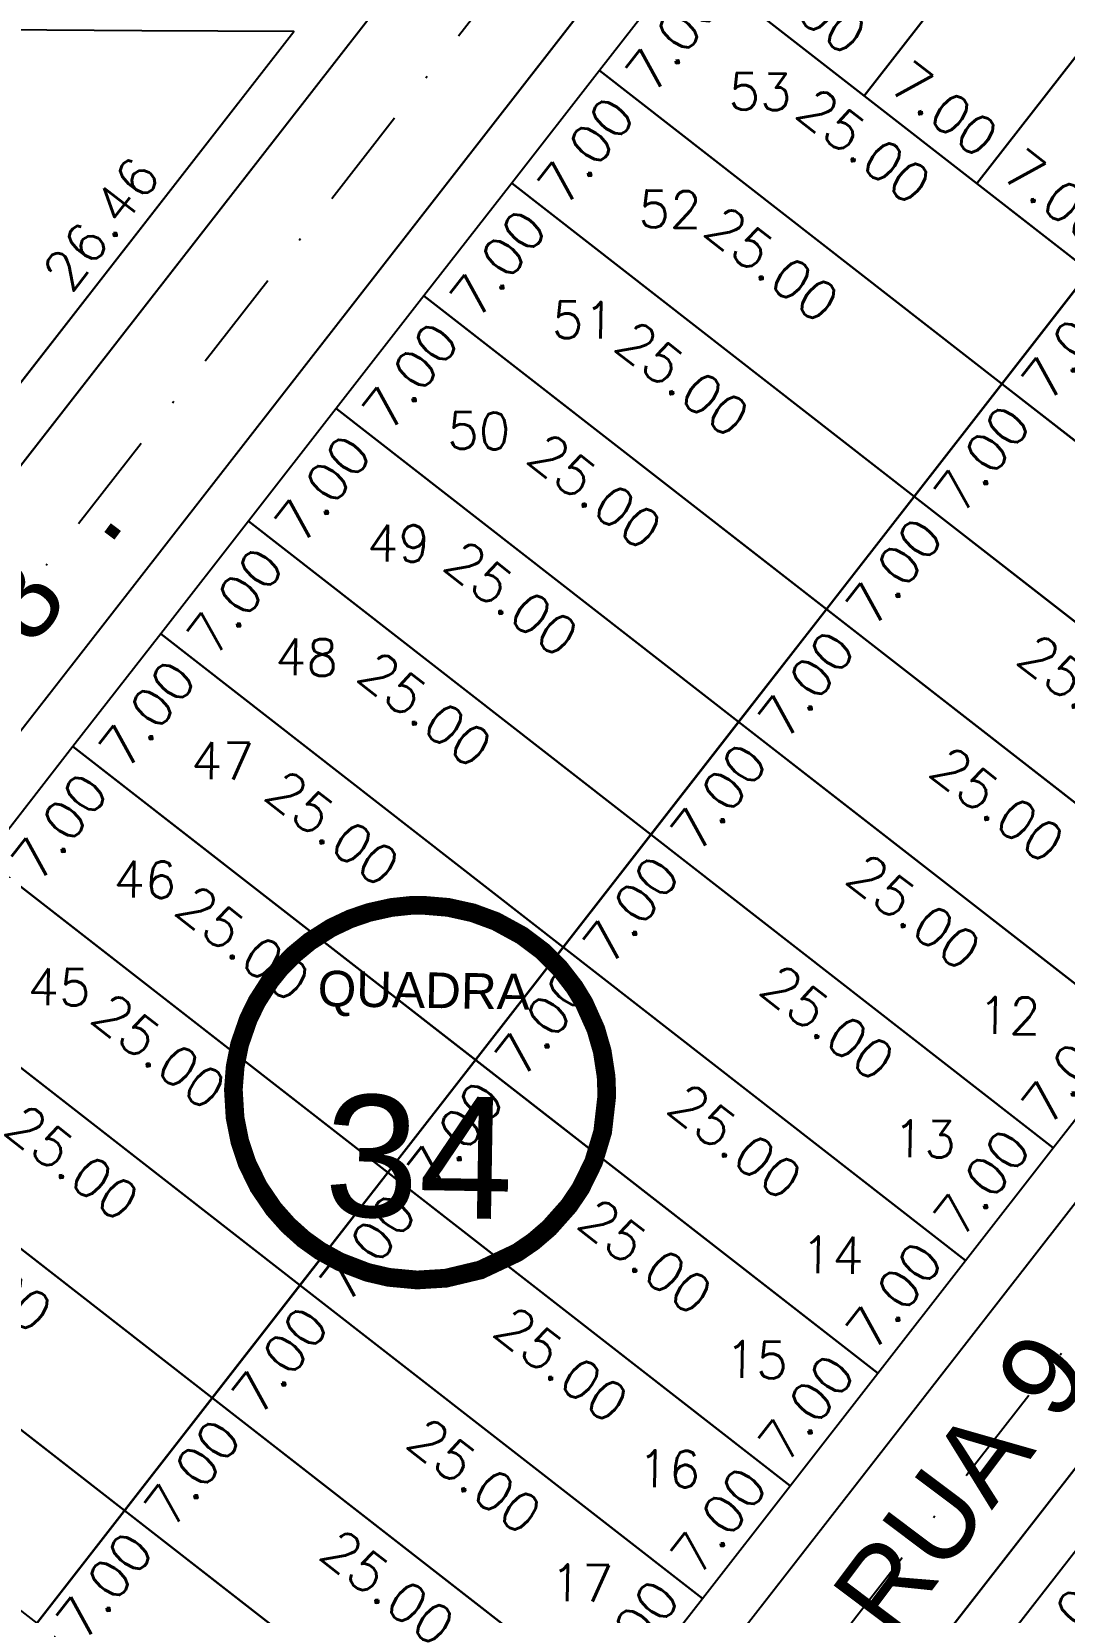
# Model space of a CAD drawing. Header units: millimetres. Extents: x -4430026 to 4783824, y 584 to 9593110.
# Drawn here: x 1961.8 to 2012.4, y 1281.5 to 1359 of the extents above; entities that cross this region are included whole.
import ezdxf
from ezdxf.enums import TextEntityAlignment as Align

# ---------------------------------------------------------------- set-up
doc = ezdxf.new("R2010")
doc.units = ezdxf.units.MM
doc.linetypes.add('CONTINUO', pattern=[0])
doc.linetypes.add('DASHDOT', pattern=[1, 0.5, -0.25, 0, -0.25])
for name, color, linetype in [('Calçada', 1, 'Continuous'), ('Cota', 8, 'Continuous'), ('EIXO DAS VIAS', 252, 'DASHDOT'), ('Lotes', 2, 'Continuous'), ('Nomes de Ruas', 3, 'Continuous'), ('Numero de lotes', 5, 'Continuous'), ('númeraçãoquadras', 4, 'Continuous'), ('Área Verde Geral', 98, 'Continuous')]:
    doc.layers.add(name, color=color, linetype=linetype)
doc.styles.add('arcad1', font='romans.shx')
doc.styles.add('ARIAL', font='arial.ttf', dxfattribs={"height": 0.25})
doc.styles.add('ROMANS', font='romans.shx')
doc.styles.add('STYLE1', font='sanss___.ttf')
doc.dimstyles.new('BOLA100', dxfattribs={"dimscale": 0, "dimtxt": 1.9, "dimasz": 0.18, "dimexe": 0.18, "dimexo": 0.063, "dimgap": 0, "dimtad": 1, "dimzin": 4, "dimdsep": 46, "dimtxsty": 'ROMANS', "dimcen": 0.09, "dimse1": 1, "dimse2": 1, "dimsd1": 1, "dimsd2": 1, "dimclrt": 256, "dimaunit": 1, "dimadec": 4, "dimazin": 0, "dimtfac": 1.2, "dimtix": 1, "dimtmove": 2, "dimatfit": 3, "dimfxl": 1, "dimtvp": 2, "dimtolj": 1, "dimtzin": 4, "dimarcsym": 0})

# ---------------------------------------------------------------- blocks, each defined once
blk = doc.blocks.new('*D2751')
at = {"layer": 'DEFPOINTS', "color": 0}
for p in [(2013.541, 1285.211), (2015.738, 1283.5), (2009.24, 1279.688)]:
    blk.add_point(p, dxfattribs=at)
at = {"layer": 'Cota', "insert": (2012.838, 1281.322), "char_height": 1.9, "attachment_point": 5, "rotation": 52.09358, "style": 'ROMANS'}
blk.add_mtext('\\A1;7.00', dxfattribs=at)
blk = doc.blocks.new('*D2788')
at = {"layer": 'DEFPOINTS', "color": 0}
for p in [(1994.083, 1282.619), (1994.683, 1282.152), (1990.382, 1276.629)]:
    blk.add_point(p, dxfattribs=at)
at = {"layer": 'Cota', "insert": (1991.183, 1280.441), "char_height": 1.9, "attachment_point": 5, "rotation": 52.09358, "style": 'ROMANS'}
blk.add_mtext('\\A1;7.00', dxfattribs=at)
blk = doc.blocks.new('*D2789')
at = {"layer": 'DEFPOINTS', "color": 0}
for p in [(1998.383, 1288.142), (1998.983, 1287.675), (1994.683, 1282.152)]:
    blk.add_point(p, dxfattribs=at)
at = {"layer": 'Cota', "insert": (1995.483, 1285.964), "char_height": 1.9, "attachment_point": 5, "rotation": 52.09358, "style": 'ROMANS'}
blk.add_mtext('\\A1;7.00', dxfattribs=at)
blk = doc.blocks.new('*D2790')
at = {"layer": 'DEFPOINTS', "color": 0}
for p in [(2002.684, 1293.665), (2003.284, 1293.198), (1998.983, 1287.675)]:
    blk.add_point(p, dxfattribs=at)
at = {"layer": 'Cota', "insert": (1999.784, 1291.487), "char_height": 1.9, "attachment_point": 5, "rotation": 52.09358, "style": 'ROMANS'}
blk.add_mtext('\\A1;7.00', dxfattribs=at)
blk = doc.blocks.new('*D2791')
at = {"layer": 'DEFPOINTS', "color": 0}
for p in [(2006.985, 1299.188), (2007.584, 1298.721), (2003.284, 1293.198)]:
    blk.add_point(p, dxfattribs=at)
at = {"layer": 'Cota', "insert": (2004.085, 1297.01), "char_height": 1.9, "attachment_point": 5, "rotation": 52.09358, "style": 'ROMANS'}
blk.add_mtext('\\A1;7.00', dxfattribs=at)
blk = doc.blocks.new('*D2792')
at = {"layer": 'DEFPOINTS', "color": 0}
for p in [(2011.285, 1304.711), (2011.885, 1304.244), (2007.584, 1298.721)]:
    blk.add_point(p, dxfattribs=at)
at = {"layer": 'Cota', "insert": (2008.385, 1302.534), "char_height": 1.9, "attachment_point": 5, "rotation": 52.09358, "style": 'ROMANS'}
blk.add_mtext('\\A1;7.00', dxfattribs=at)
blk = doc.blocks.new('*D2793')
at = {"layer": 'DEFPOINTS', "color": 0}
for p in [(2015.586, 1310.235), (2016.186, 1309.768), (2011.885, 1304.244)]:
    blk.add_point(p, dxfattribs=at)
at = {"layer": 'Cota', "insert": (2012.686, 1308.057), "char_height": 1.9, "attachment_point": 5, "rotation": 52.09358, "style": 'ROMANS'}
blk.add_mtext('\\A1;7.00', dxfattribs=at)
blk = doc.blocks.new('*D2817')
at = {"layer": 'DEFPOINTS', "color": 0}
for p in [(1963.833, 1323.917), (1966.072, 1322.174), (1959.532, 1318.394)]:
    blk.add_point(p, dxfattribs=at)
at = {"layer": 'Cota', "insert": (1963.172, 1319.996), "char_height": 1.9, "attachment_point": 5, "rotation": 52.09358, "style": 'ROMANS'}
blk.add_mtext('\\A1;7.00', dxfattribs=at)
blk = doc.blocks.new('*D2818')
at = {"layer": 'DEFPOINTS', "color": 0}
for p in [(1968.134, 1329.44), (1970.372, 1327.697), (1963.833, 1323.917)]:
    blk.add_point(p, dxfattribs=at)
at = {"layer": 'Cota', "insert": (1967.472, 1325.519), "char_height": 1.9, "attachment_point": 5, "rotation": 52.09358, "style": 'ROMANS'}
blk.add_mtext('\\A1;7.00', dxfattribs=at)
blk = doc.blocks.new('*D2819')
at = {"layer": 'DEFPOINTS', "color": 0}
for p in [(1972.434, 1334.963), (1974.673, 1333.22), (1968.134, 1329.44)]:
    blk.add_point(p, dxfattribs=at)
at = {"layer": 'Cota', "insert": (1971.773, 1331.042), "char_height": 1.9, "attachment_point": 5, "rotation": 52.09358, "style": 'ROMANS'}
blk.add_mtext('\\A1;7.00', dxfattribs=at)
blk = doc.blocks.new('*D2820')
at = {"layer": 'DEFPOINTS', "color": 0}
for p in [(1976.735, 1340.486), (1978.973, 1338.743), (1972.434, 1334.963)]:
    blk.add_point(p, dxfattribs=at)
at = {"layer": 'Cota', "insert": (1976.074, 1336.565), "char_height": 1.9, "attachment_point": 5, "rotation": 52.09358, "style": 'ROMANS'}
blk.add_mtext('\\A1;7.00', dxfattribs=at)
blk = doc.blocks.new('*D2821')
at = {"layer": 'DEFPOINTS', "color": 0}
for p in [(1981.035, 1346.009), (1983.274, 1344.266), (1976.735, 1340.486)]:
    blk.add_point(p, dxfattribs=at)
at = {"layer": 'Cota', "insert": (1980.374, 1342.088), "char_height": 1.9, "attachment_point": 5, "rotation": 52.09358, "style": 'ROMANS'}
blk.add_mtext('\\A1;7.00', dxfattribs=at)
blk = doc.blocks.new('*D2822')
at = {"layer": 'DEFPOINTS', "color": 0}
for p in [(1985.336, 1351.532), (1987.575, 1349.789), (1981.035, 1346.009)]:
    blk.add_point(p, dxfattribs=at)
at = {"layer": 'Cota', "insert": (1984.675, 1347.611), "char_height": 1.9, "attachment_point": 5, "rotation": 52.09358, "style": 'ROMANS'}
blk.add_mtext('\\A1;7.00', dxfattribs=at)
blk = doc.blocks.new('*D2823')
at = {"layer": 'DEFPOINTS', "color": 0}
for p in [(1989.637, 1357.056), (1991.875, 1355.312), (1985.336, 1351.532)]:
    blk.add_point(p, dxfattribs=at)
at = {"layer": 'Cota', "insert": (1988.975, 1353.135), "char_height": 1.9, "attachment_point": 5, "rotation": 52.09358, "style": 'ROMANS'}
blk.add_mtext('\\A1;7.00', dxfattribs=at)
blk = doc.blocks.new('*D2824')
at = {"layer": 'DEFPOINTS', "color": 0}
for p in [(1993.937, 1362.579), (1996.176, 1360.836), (1989.637, 1357.056)]:
    blk.add_point(p, dxfattribs=at)
at = {"layer": 'Cota', "insert": (1993.276, 1358.658), "char_height": 1.9, "attachment_point": 5, "rotation": 52.09358, "style": 'ROMANS'}
blk.add_mtext('\\A1;7.00', dxfattribs=at)
blk = doc.blocks.new('*D2833')
at = {"layer": 'DEFPOINTS', "color": 0}
for p in [(1966.356, 1286.465), (1968.281, 1284.966), (1962.055, 1280.942)]:
    blk.add_point(p, dxfattribs=at)
at = {"layer": 'Cota', "insert": (1965.381, 1282.788), "char_height": 1.9, "attachment_point": 5, "rotation": 52.09358, "style": 'ROMANS'}
blk.add_mtext('\\A1;7.00', dxfattribs=at)
blk = doc.blocks.new('*D2834')
at = {"layer": 'DEFPOINTS', "color": 0}
for p in [(1970.657, 1291.988), (1972.582, 1290.489), (1966.356, 1286.465)]:
    blk.add_point(p, dxfattribs=at)
at = {"layer": 'Cota', "insert": (1969.682, 1288.311), "char_height": 1.9, "attachment_point": 5, "rotation": 52.09358, "style": 'ROMANS'}
blk.add_mtext('\\A1;7.00', dxfattribs=at)
blk = doc.blocks.new('*D2835')
at = {"layer": 'DEFPOINTS', "color": 0}
for p in [(1974.957, 1297.511), (1976.882, 1296.012), (1970.657, 1291.988)]:
    blk.add_point(p, dxfattribs=at)
at = {"layer": 'Cota', "insert": (1973.983, 1293.834), "char_height": 1.9, "attachment_point": 5, "rotation": 52.09358, "style": 'ROMANS'}
blk.add_mtext('\\A1;7.00', dxfattribs=at)
blk = doc.blocks.new('*D2836')
at = {"layer": 'DEFPOINTS', "color": 0}
for p in [(1979.258, 1303.034), (1981.183, 1301.535), (1974.957, 1297.511)]:
    blk.add_point(p, dxfattribs=at)
at = {"layer": 'Cota', "insert": (1978.283, 1299.357), "char_height": 1.9, "attachment_point": 5, "rotation": 52.09358, "style": 'ROMANS'}
blk.add_mtext('\\A1;7.00', dxfattribs=at)
blk = doc.blocks.new('*D2837')
at = {"layer": 'DEFPOINTS', "color": 0}
for p in [(1983.558, 1308.558), (1985.484, 1307.058), (1979.258, 1303.034)]:
    blk.add_point(p, dxfattribs=at)
at = {"layer": 'Cota', "insert": (1982.584, 1304.881), "char_height": 1.9, "attachment_point": 5, "rotation": 52.09358, "style": 'ROMANS'}
blk.add_mtext('\\A1;7.00', dxfattribs=at)
blk = doc.blocks.new('*D2838')
at = {"layer": 'DEFPOINTS', "color": 0}
for p in [(1987.859, 1314.081), (1989.784, 1312.582), (1983.558, 1308.558)]:
    blk.add_point(p, dxfattribs=at)
at = {"layer": 'Cota', "insert": (1986.884, 1310.404), "char_height": 1.9, "attachment_point": 5, "rotation": 52.09358, "style": 'ROMANS'}
blk.add_mtext('\\A1;7.00', dxfattribs=at)
blk = doc.blocks.new('*D2839')
at = {"layer": 'DEFPOINTS', "color": 0}
for p in [(1992.16, 1319.604), (1994.085, 1318.105), (1987.859, 1314.081)]:
    blk.add_point(p, dxfattribs=at)
at = {"layer": 'Cota', "insert": (1991.185, 1315.927), "char_height": 1.9, "attachment_point": 5, "rotation": 52.09358, "style": 'ROMANS'}
blk.add_mtext('\\A1;7.00', dxfattribs=at)
blk = doc.blocks.new('*D2840')
at = {"layer": 'DEFPOINTS', "color": 0}
for p in [(1996.46, 1325.127), (1998.385, 1323.628), (1992.16, 1319.604)]:
    blk.add_point(p, dxfattribs=at)
at = {"layer": 'Cota', "insert": (1995.486, 1321.45), "char_height": 1.9, "attachment_point": 5, "rotation": 52.09358, "style": 'ROMANS'}
blk.add_mtext('\\A1;7.00', dxfattribs=at)
blk = doc.blocks.new('*D2841')
at = {"layer": 'DEFPOINTS', "color": 0}
for p in [(2000.761, 1330.65), (2002.686, 1329.151), (1996.46, 1325.127)]:
    blk.add_point(p, dxfattribs=at)
at = {"layer": 'Cota', "insert": (1999.786, 1326.973), "char_height": 1.9, "attachment_point": 5, "rotation": 52.09358, "style": 'ROMANS'}
blk.add_mtext('\\A1;7.00', dxfattribs=at)
blk = doc.blocks.new('*D2842')
at = {"layer": 'DEFPOINTS', "color": 0}
for p in [(2005.061, 1336.173), (2006.987, 1334.674), (2000.761, 1330.65)]:
    blk.add_point(p, dxfattribs=at)
at = {"layer": 'Cota', "insert": (2004.087, 1332.496), "char_height": 1.9, "attachment_point": 5, "rotation": 52.09358, "style": 'ROMANS'}
blk.add_mtext('\\A1;7.00', dxfattribs=at)
blk = doc.blocks.new('*D2843')
at = {"layer": 'DEFPOINTS', "color": 0}
for p in [(2009.362, 1341.696), (2011.287, 1340.197), (2005.061, 1336.173)]:
    blk.add_point(p, dxfattribs=at)
at = {"layer": 'Cota', "insert": (2008.387, 1338.019), "char_height": 1.9, "attachment_point": 5, "rotation": 52.09358, "style": 'ROMANS'}
blk.add_mtext('\\A1;7.00', dxfattribs=at)
blk = doc.blocks.new('*D2844')
at = {"layer": 'DEFPOINTS', "color": 0}
for p in [(2013.663, 1347.219), (2015.588, 1345.72), (2009.362, 1341.696)]:
    blk.add_point(p, dxfattribs=at)
at = {"layer": 'Cota', "insert": (2012.688, 1343.542), "char_height": 1.9, "attachment_point": 5, "rotation": 52.09358, "style": 'ROMANS'}
blk.add_mtext('\\A1;7.00', dxfattribs=at)
blk = doc.blocks.new('*D2847')
at = {"layer": 'DEFPOINTS', "color": 0}
for p in [(2019.517, 1377.525), (2021.581, 1375.918), (2002.616, 1355.821)]:
    blk.add_point(p, dxfattribs=at)
at = {"layer": 'Cota', "insert": (2012.381, 1365.649), "char_height": 1.9, "attachment_point": 5, "rotation": 52.09358, "style": 'ROMANS'}
blk.add_mtext('\\A1;27.51', dxfattribs=at)
blk = doc.blocks.new('*D2848')
at = {"layer": 'DEFPOINTS', "color": 0}
for p in [(2027.346, 1376.186), (2029.342, 1374.633), (2008.14, 1351.52)]:
    blk.add_point(p, dxfattribs=at)
at = {"layer": 'Cota', "insert": (2018.989, 1362.883), "char_height": 1.9, "attachment_point": 5, "rotation": 52.09358, "style": 'ROMANS'}
blk.add_mtext('\\A1;31.26', dxfattribs=at)
blk = doc.blocks.new('*D3994')
at = {"layer": 'DEFPOINTS', "color": 0}
for p in [(1942.33, 1296.301), (1940.541, 1294.004), (1962.055, 1280.942)]:
    blk.add_point(p, dxfattribs=at)
at = {"layer": 'Cota', "insert": (1950.988, 1287.074), "char_height": 1.9, "attachment_point": 5, "rotation": 322.09358, "style": 'ROMANS'}
blk.add_mtext('\\A1;25.00', dxfattribs=at)
blk = doc.blocks.new('*D4000')
at = {"layer": 'DEFPOINTS', "color": 0}
for p in [(1966.356, 1286.465), (1964.418, 1283.977), (1986.081, 1271.106)]:
    blk.add_point(p, dxfattribs=at)
at = {"layer": 'Cota', "insert": (1974.865, 1277.047), "char_height": 1.9, "attachment_point": 5, "rotation": 322.09358, "style": 'ROMANS'}
blk.add_mtext('\\A1;25.00', dxfattribs=at)
blk = doc.blocks.new('*D4001')
at = {"layer": 'DEFPOINTS', "color": 0}
for p in [(1946.631, 1301.824), (1944.693, 1299.336), (1966.356, 1286.465)]:
    blk.add_point(p, dxfattribs=at)
at = {"layer": 'Cota', "insert": (1955.139, 1292.406), "char_height": 1.9, "attachment_point": 5, "rotation": 322.09358, "style": 'ROMANS'}
blk.add_mtext('\\A1;25.00', dxfattribs=at)
blk = doc.blocks.new('*D4007')
at = {"layer": 'DEFPOINTS', "color": 0}
for p in [(1970.657, 1291.988), (1968.813, 1289.621), (1990.382, 1276.629)]:
    blk.add_point(p, dxfattribs=at)
at = {"layer": 'Cota', "insert": (1979.26, 1282.691), "char_height": 1.9, "attachment_point": 5, "rotation": 322.09358, "style": 'ROMANS'}
blk.add_mtext('\\A1;25.00', dxfattribs=at)
blk = doc.blocks.new('*D4008')
at = {"layer": 'DEFPOINTS', "color": 0}
for p in [(1950.931, 1307.348), (1949.088, 1304.98), (1970.657, 1291.988)]:
    blk.add_point(p, dxfattribs=at)
at = {"layer": 'Cota', "insert": (1959.534, 1298.05), "char_height": 1.9, "attachment_point": 5, "rotation": 322.09358, "style": 'ROMANS'}
blk.add_mtext('\\A1;25.00', dxfattribs=at)
blk = doc.blocks.new('*D4014')
at = {"layer": 'DEFPOINTS', "color": 0}
for p in [(1974.957, 1297.511), (1973.071, 1295.089), (1994.683, 1282.152)]:
    blk.add_point(p, dxfattribs=at)
at = {"layer": 'Cota', "insert": (1983.517, 1288.159), "char_height": 1.9, "attachment_point": 5, "rotation": 322.09358, "style": 'ROMANS'}
blk.add_mtext('\\A1;25.00', dxfattribs=at)
blk = doc.blocks.new('*D4015')
at = {"layer": 'DEFPOINTS', "color": 0}
for p in [(1955.232, 1312.871), (1953.345, 1310.448), (1974.957, 1297.511)]:
    blk.add_point(p, dxfattribs=at)
at = {"layer": 'Cota', "insert": (1963.792, 1303.518), "char_height": 1.9, "attachment_point": 5, "rotation": 322.09358, "style": 'ROMANS'}
blk.add_mtext('\\A1;25.00', dxfattribs=at)
blk = doc.blocks.new('*D4021')
at = {"layer": 'DEFPOINTS', "color": 0}
for p in [(1979.258, 1303.034), (1977.328, 1300.557), (1998.983, 1287.675)]:
    blk.add_point(p, dxfattribs=at)
at = {"layer": 'Cota', "insert": (1987.775, 1293.627), "char_height": 1.9, "attachment_point": 5, "rotation": 322.09358, "style": 'ROMANS'}
blk.add_mtext('\\A1;25.00', dxfattribs=at)
blk = doc.blocks.new('*D4022')
at = {"layer": 'DEFPOINTS', "color": 0}
for p in [(1959.532, 1318.394), (1957.603, 1315.916), (1979.258, 1303.034)]:
    blk.add_point(p, dxfattribs=at)
at = {"layer": 'Cota', "insert": (1968.049, 1308.986), "char_height": 1.9, "attachment_point": 5, "rotation": 322.09358, "style": 'ROMANS'}
blk.add_mtext('\\A1;25.00', dxfattribs=at)
blk = doc.blocks.new('*D4027')
at = {"layer": 'DEFPOINTS', "color": 0}
for p in [(2013.541, 1285.211), (2011.431, 1282.502), (2033.266, 1269.852)]:
    blk.add_point(p, dxfattribs=at)
at = {"layer": 'Cota', "insert": (2021.877, 1275.572), "char_height": 1.9, "attachment_point": 5, "rotation": 322.09358, "style": 'ROMANS'}
blk.add_mtext('\\A1;25.00', dxfattribs=at)
blk = doc.blocks.new('*D4028')
at = {"layer": 'DEFPOINTS', "color": 0}
for p in [(1983.558, 1308.558), (1981.449, 1305.848), (2003.284, 1293.198)]:
    blk.add_point(p, dxfattribs=at)
at = {"layer": 'Cota', "insert": (1991.895, 1298.918), "char_height": 1.9, "attachment_point": 5, "rotation": 322.09358, "style": 'ROMANS'}
blk.add_mtext('\\A1;25.00', dxfattribs=at)
blk = doc.blocks.new('*D4029')
at = {"layer": 'DEFPOINTS', "color": 0}
for p in [(1963.833, 1323.917), (1961.723, 1321.207), (1983.558, 1308.558)]:
    blk.add_point(p, dxfattribs=at)
at = {"layer": 'Cota', "insert": (1972.17, 1314.277), "char_height": 1.9, "attachment_point": 5, "rotation": 322.09358, "style": 'ROMANS'}
blk.add_mtext('\\A1;25.00', dxfattribs=at)
blk = doc.blocks.new('*D4035')
at = {"layer": 'DEFPOINTS', "color": 0}
for p in [(1987.859, 1314.081), (1985.843, 1311.492), (2007.584, 1298.721)]:
    blk.add_point(p, dxfattribs=at)
at = {"layer": 'Cota', "insert": (1996.29, 1304.562), "char_height": 1.9, "attachment_point": 5, "rotation": 322.09358, "style": 'ROMANS'}
blk.add_mtext('\\A1;25.00', dxfattribs=at)
blk = doc.blocks.new('*D4036')
at = {"layer": 'DEFPOINTS', "color": 0}
for p in [(1968.134, 1329.44), (1966.118, 1326.852), (1987.859, 1314.081)]:
    blk.add_point(p, dxfattribs=at)
at = {"layer": 'Cota', "insert": (1976.564, 1319.921), "char_height": 1.9, "attachment_point": 5, "rotation": 322.09358, "style": 'ROMANS'}
blk.add_mtext('\\A1;25.00', dxfattribs=at)
blk = doc.blocks.new('*D4042')
at = {"layer": 'DEFPOINTS', "color": 0}
for p in [(1992.16, 1319.604), (1990.376, 1317.313), (2011.885, 1304.244)]:
    blk.add_point(p, dxfattribs=at)
at = {"layer": 'Cota', "insert": (2000.822, 1310.383), "char_height": 1.9, "attachment_point": 5, "rotation": 322.09358, "style": 'ROMANS'}
blk.add_mtext('\\A1;25.00', dxfattribs=at)
blk = doc.blocks.new('*D4043')
at = {"layer": 'DEFPOINTS', "color": 0}
for p in [(1972.434, 1334.963), (1970.65, 1332.672), (1992.16, 1319.604)]:
    blk.add_point(p, dxfattribs=at)
at = {"layer": 'Cota', "insert": (1981.097, 1325.742), "char_height": 1.9, "attachment_point": 5, "rotation": 322.09358, "style": 'ROMANS'}
blk.add_mtext('\\A1;25.00', dxfattribs=at)
blk = doc.blocks.new('*D4049')
at = {"layer": 'DEFPOINTS', "color": 0}
for p in [(1996.46, 1325.127), (1994.606, 1322.746), (2016.186, 1309.768)]:
    blk.add_point(p, dxfattribs=at)
at = {"layer": 'Cota', "insert": (2005.053, 1315.816), "char_height": 1.9, "attachment_point": 5, "rotation": 322.09358, "style": 'ROMANS'}
blk.add_mtext('\\A1;25.00', dxfattribs=at)
blk = doc.blocks.new('*D4050')
at = {"layer": 'DEFPOINTS', "color": 0}
for p in [(1976.735, 1340.486), (1974.881, 1338.105), (1996.46, 1325.127)]:
    blk.add_point(p, dxfattribs=at)
at = {"layer": 'Cota', "insert": (1985.327, 1331.175), "char_height": 1.9, "attachment_point": 5, "rotation": 322.09358, "style": 'ROMANS'}
blk.add_mtext('\\A1;25.00', dxfattribs=at)
blk = doc.blocks.new('*D4056')
at = {"layer": 'DEFPOINTS', "color": 0}
for p in [(2000.761, 1330.65), (1998.7, 1328.003), (2020.486, 1315.291)]:
    blk.add_point(p, dxfattribs=at)
at = {"layer": 'Cota', "insert": (2009.146, 1321.073), "char_height": 1.9, "attachment_point": 5, "rotation": 322.09358, "style": 'ROMANS'}
blk.add_mtext('\\A1;25.00', dxfattribs=at)
blk = doc.blocks.new('*D4057')
at = {"layer": 'DEFPOINTS', "color": 0}
for p in [(1981.035, 1346.009), (1978.974, 1343.362), (2000.761, 1330.65)]:
    blk.add_point(p, dxfattribs=at)
at = {"layer": 'Cota', "insert": (1989.421, 1336.432), "char_height": 1.9, "attachment_point": 5, "rotation": 322.09358, "style": 'ROMANS'}
blk.add_mtext('\\A1;25.00', dxfattribs=at)
blk = doc.blocks.new('*D4063')
at = {"layer": 'DEFPOINTS', "color": 0}
for p in [(2005.061, 1336.173), (2002.988, 1333.51), (2024.787, 1320.814)]:
    blk.add_point(p, dxfattribs=at)
at = {"layer": 'Cota', "insert": (2013.434, 1326.58), "char_height": 1.9, "attachment_point": 5, "rotation": 322.09358, "style": 'ROMANS'}
blk.add_mtext('\\A1;25.00', dxfattribs=at)
blk = doc.blocks.new('*D4064')
at = {"layer": 'DEFPOINTS', "color": 0}
for p in [(1985.336, 1351.532), (1983.263, 1348.87), (2005.061, 1336.173)]:
    blk.add_point(p, dxfattribs=at)
at = {"layer": 'Cota', "insert": (1993.709, 1341.94), "char_height": 1.9, "attachment_point": 5, "rotation": 322.09358, "style": 'ROMANS'}
blk.add_mtext('\\A1;25.00', dxfattribs=at)
blk = doc.blocks.new('*D4070')
at = {"layer": 'DEFPOINTS', "color": 0}
for p in [(2009.362, 1341.696), (2007.374, 1339.143), (2029.087, 1326.337)]:
    blk.add_point(p, dxfattribs=at)
at = {"layer": 'Cota', "insert": (2017.82, 1332.213), "char_height": 1.9, "attachment_point": 5, "rotation": 322.09358, "style": 'ROMANS'}
blk.add_mtext('\\A1;25.00', dxfattribs=at)
blk = doc.blocks.new('*D4071')
at = {"layer": 'DEFPOINTS', "color": 0}
for p in [(1989.637, 1357.056), (1987.648, 1354.502), (2009.362, 1341.696)]:
    blk.add_point(p, dxfattribs=at)
at = {"layer": 'Cota', "insert": (1998.095, 1347.572), "char_height": 1.9, "attachment_point": 5, "rotation": 322.09358, "style": 'ROMANS'}
blk.add_mtext('\\A1;25.00', dxfattribs=at)
blk = doc.blocks.new('*D4077')
at = {"layer": 'DEFPOINTS', "color": 0}
for p in [(2013.663, 1347.219), (2011.881, 1344.931), (2033.388, 1331.86)]:
    blk.add_point(p, dxfattribs=at)
at = {"layer": 'Cota', "insert": (2022.327, 1338.001), "char_height": 1.9, "attachment_point": 5, "rotation": 322.09358, "style": 'ROMANS'}
blk.add_mtext('\\A1;25.00', dxfattribs=at)
blk = doc.blocks.new('*D4078')
at = {"layer": 'DEFPOINTS', "color": 0}
for p in [(1993.937, 1362.579), (1992.155, 1360.29), (2013.663, 1347.219)]:
    blk.add_point(p, dxfattribs=at)
at = {"layer": 'Cota', "insert": (2002.602, 1353.36), "char_height": 1.9, "attachment_point": 5, "rotation": 322.09358, "style": 'ROMANS'}
blk.add_mtext('\\A1;25.00', dxfattribs=at)
blk = doc.blocks.new('*D4135')
at = {"layer": 'DEFPOINTS', "color": 0}
for p in [(1993.937, 1362.579), (2003.198, 1356.568), (2002.616, 1355.821)]:
    blk.add_point(p, dxfattribs=at)
at = {"layer": 'Cota', "insert": (1999.442, 1360.696), "char_height": 1.9, "attachment_point": 5, "rotation": 322.09358, "style": 'ROMANS'}
blk.add_mtext('\\A1;11.00', dxfattribs=at)
blk = doc.blocks.new('*D4136')
at = {"layer": 'DEFPOINTS', "color": 0}
for p in [(2002.616, 1355.821), (2008.721, 1352.267), (2008.14, 1351.52)]:
    blk.add_point(p, dxfattribs=at)
at = {"layer": 'Cota', "insert": (2006.544, 1355.167), "char_height": 1.9, "attachment_point": 5, "rotation": 322.09358, "style": 'ROMANS'}
blk.add_mtext('\\A1;7.00', dxfattribs=at)
blk = doc.blocks.new('*D4137')
at = {"layer": 'DEFPOINTS', "color": 0}
for p in [(2008.14, 1351.52), (2014.245, 1347.967), (2013.663, 1347.219)]:
    blk.add_point(p, dxfattribs=at)
at = {"layer": 'Cota', "insert": (2012.067, 1350.866), "char_height": 1.9, "attachment_point": 5, "rotation": 322.09358, "style": 'ROMANS'}
blk.add_mtext('\\A1;7.00', dxfattribs=at)
blk = doc.blocks.new('*D4166')
at = {"layer": 'DEFPOINTS', "color": 0}
for p in [(1936.784, 1359.168), (1974.654, 1358.974), (1974.639, 1356.041)]:
    blk.add_point(p, dxfattribs=at)
at = {"layer": 'Cota', "insert": (1955.709, 1357.088), "char_height": 1.9, "attachment_point": 5, "rotation": 359.70531, "style": 'ROMANS'}
blk.add_mtext('\\A1;37.87', dxfattribs=at)
blk = doc.blocks.new('*D7246')
at = {"layer": 'DEFPOINTS', "color": 0}
for p in [(1974.096, 1359.408), (1974.654, 1358.974), (1958.398, 1338.097, 51.854)]:
    blk.add_point(p, dxfattribs=at)
at = {"layer": 'Cota', "insert": (1965.218, 1349.553), "char_height": 1.9, "attachment_point": 5, "rotation": 52.09358, "style": 'ROMANS'}
blk.add_mtext('\\A1;26.46', dxfattribs=at)
blk = doc.blocks.new('NUM_quadra')
at = {"color": 6, "const_width": 0.02}
blk.add_lwpolyline([(-0.0134, 0.1996), (-0.034, 0.1971), (-0.0579, 0.1914), (-0.0779, 0.1842), (-0.0981, 0.1743), (-0.1208, 0.1594), (-0.1377, 0.145), (-0.1521, 0.1299), (-0.1625, 0.1166), (-0.1764, 0.0942), (-0.1852, 0.0754), (-0.1941, 0.0483), (-0.1985, 0.0243), (-0.2, 0), (-0.1977, -0.0299), (-0.1921, -0.0556), (-0.1839, -0.0786), (-0.1713, -0.1033), (-0.1546, -0.1269), (-0.1389, -0.1439), (-0.1219, -0.1586), (-0.1046, -0.1705), (-0.0831, -0.1819), (-0.0531, -0.1928), (-0.0302, -0.1977), (0, -0.2), (0.0309, -0.1976), (0.0677, -0.1882), (0.1069, -0.169), (0.124, -0.1569), (0.1407, -0.1421), (0.1614, -0.1181), (0.1737, -0.0992), (0.187, -0.071), (0.1962, -0.0386), (0.2, 0), (0.1989, 0.0205), (0.1943, 0.0473), (0.1871, 0.0707), (0.1741, 0.0984), (0.1635, 0.1151), (0.1472, 0.1354), (0.1285, 0.1533), (0.1063, 0.1694), (0.0782, 0.1841), (0.0533, 0.1928), (0.0267, 0.1982), (0, 0.2)], close=True, dxfattribs=at)
blk.add_circle((0, 0), 0.2)
at = {"color": 3, "insert": (-0.1114, 0.1285), "char_height": 0.038, "width": 0.2663, "attachment_point": 1, "style": 'STYLE1'}
blk.add_mtext('\\fArial|b0|i0|c0|p34;QUADRA', dxfattribs=at)
at = {"color": 3, "style": 'STYLE1'}
blk.add_attdef('00', text='', height=0.13, dxfattribs=at).set_placement((0, -0.1335), align=Align.CENTER)

msp = doc.modelspace()

# ---------------------------------------------------------------- hatches: boundary and pattern name
at = {"layer": 'Área Verde Geral'}
h = msp.add_hatch(dxfattribs=at)
h.set_pattern_fill('ANSI37', color=256, scale=0.3, angle=24.82082, style=0)
h.set_pattern_definition([(69.82082076, (-350710.31295, -9590084.73025), (-0.894034063135, 0.32857167248), []), (159.82082076, (-350710.31295, -9590084.73025), (-0.32857167248, -0.894034063135), [])])
edge = h.paths.add_edge_path()
edge.add_arc((1861.562, 1234.994), 4, 359.70531, 412.09358)
edge.add_line((1864.02, 1238.15), (1765.654, 1314.743))
edge.add_arc((1739.476, 1280.231), 43.318, 52.8195, 53.53387)
edge.add_arc((1741.08, 1283.174), 40, 52.09358, 52.87597, ccw=False)
edge.add_arc((1741.08, 1283.174), 40, 52.09358, 52.87597)
edge.add_arc((1739.476, 1280.231), 43.318, 53.53387, 69.28578)
edge.add_arc((1741.08, 1283.174), 40, 69.94368, 89.93581)
edge.add_arc((1741.601, 1286.125), 37.052, 90.70851, 90.7367, ccw=False)
edge.add_line((1741.143, 1323.174), (1697.985, 1323.396))
edge.add_line((1697.985, 1323.396), (1694.053, 1315.273))
edge.add_line((1694.053, 1315.273), (1807.75, 1178.603))
edge.add_line((1807.75, 1178.603), (1894.98, 896.706))
edge.add_line((1894.98, 896.706), (1950.571, 824.298))
edge.add_line((1950.571, 824.298), (2017.449, 783.626))
edge.add_line((2017.449, 783.626), (2115.572, 797.537))
edge.add_line((2115.572, 797.537), (2114.466, 803.658))
edge.add_arc((2002.777, 783.463), 113.5, 10.24925, 52.09372)
edge.add_line((2072.508, 873.016), (2072.508, 873.016))
edge.add_line((2072.508, 873.016), (1944.686, 972.546))
edge.add_arc((2071.554, 1135.477), 206.5, 185.8906, 232.09358, ccw=False)
edge.add_arc((2071.553, 1135.486), 206.5, 179.70531, 185.89309, ccw=False)
edge.add_line((1865.056, 1136.548), (1865.562, 1234.973))

# ---------------------------------------------------------------- linework, layer by layer
at = {"layer": 'Calçada', "lineweight": -3}
for p, q in [((2008.226, 1384.998), (1892.743, 1236.688)), ((2008.226, 1384.998), (1909.467, 1258.166)), ((1886.854, 1242.146), (1994.62, 1380.546)), ((1886.854, 1242.146), (1994.62, 1380.546)), ((2076.01, 1369.508), (1942.451, 1197.983)), ((2076.01, 1369.508), (1942.451, 1197.983)), ((1936.139, 1202.898), (2064.707, 1368.012)), ((1936.139, 1202.898), (2064.707, 1368.012))]:
    msp.add_line(p, q, dxfattribs=at)
for points in [[(1994.62, 1380.546, 0.589702), (1990.491, 1390.201, 0.024003), (1944.881, 1392.627), (1882.876, 1392.946, 0.414214), (1876.845, 1386.977), (1876.12, 1245.863, 0.715852), (1886.854, 1242.146)], [(1994.62, 1380.546, 0.589702), (1990.491, 1390.201, 0.024003), (1944.881, 1392.627), (1882.876, 1392.946, 0.414214), (1876.845, 1386.977), (1876.12, 1245.863, 0.715852), (1886.854, 1242.146)], [(2064.707, 1368.012, 0.539705), (2061.473, 1377.508, 0.025541), (2013.86, 1387.244, 0.271337), (2008.226, 1384.998), (1892.743, 1236.688, 0.414214), (1893.791, 1228.268), (1927.719, 1201.85, 0.414214), (1936.139, 1202.898)], [(2064.707, 1368.012, 0.539705), (2061.473, 1377.508, 0.025541), (2013.86, 1387.244, 0.271337), (2008.226, 1384.998), (1892.743, 1236.688, 0.414214), (1893.791, 1228.268), (1927.719, 1201.85, 0.414214), (1936.139, 1202.898)], [(2128.008, 1346.764, 0.494649), (2125.582, 1355.988, 0.024068), (2082.51, 1371.556, 0.311503), (2076.01, 1369.508), (1942.451, 1197.983, 0.414214), (1943.499, 1189.562), (1977.427, 1163.144, 0.414214), (1985.847, 1164.192)], [(2128.008, 1346.764, 0.494649), (2125.582, 1355.988, 0.024068), (2082.51, 1371.556, 0.311503), (2076.01, 1369.508), (1942.451, 1197.983, 0.414214), (1943.499, 1189.562), (1977.427, 1163.144, 0.414214), (1985.847, 1164.192)]]:
    msp.add_lwpolyline(points, format="xyb", close=True, dxfattribs=at)
at = {"layer": 'EIXO DAS VIAS', "ltscale": 10}
for p, q in [((1883.443, 1231.256, 103.708), (2008.643, 1392.045, 103.708)), ((1933.151, 1192.55, 103.708), (2077.061, 1377.367, 103.708))]:
    msp.add_line(p, q, dxfattribs=at)
at = {"layer": 'Lotes'}
msp.add_line((1912.291, 1217.032), (2035.172, 1374.843), dxfattribs=at)
at = {"layer": 'Lotes', "linetype": 'CONTINUO', "lineweight": -3}
for p, q in [((1993.937, 1362.579), (1989.637, 1357.056)), ((2013.663, 1347.219), (1993.937, 1362.579)), ((1901.968, 1265.626), (1974.654, 1358.974)), ((1957.876, 1337.426), (1974.654, 1358.974)), ((1989.637, 1357.056), (1985.336, 1351.532)), ((1989.637, 1357.056), (2009.362, 1341.696)), ((2009.362, 1341.696), (1989.637, 1357.056)), ((1985.336, 1351.532), (1981.035, 1346.009)), ((1985.336, 1351.532), (2005.061, 1336.173)), ((2005.061, 1336.173), (1985.336, 1351.532)), ((2008.14, 1351.52), (2013.663, 1347.219)), ((2013.663, 1347.219), (2009.362, 1341.696)), ((2009.362, 1341.696), (2013.663, 1347.219)), ((1981.035, 1346.009), (1976.735, 1340.486)), ((1981.035, 1346.009), (2000.761, 1330.65)), ((2000.761, 1330.65), (1981.035, 1346.009)), ((2009.362, 1341.696), (2005.061, 1336.173)), ((2005.061, 1336.173), (2009.362, 1341.696)), ((2029.087, 1326.337), (2009.362, 1341.696)), ((2009.362, 1341.696), (2029.087, 1326.337)), ((1976.735, 1340.486), (1972.434, 1334.963)), ((1976.735, 1340.486), (1996.46, 1325.127)), ((1996.46, 1325.127), (1976.735, 1340.486)), ((2005.061, 1336.173), (2000.761, 1330.65)), ((2000.761, 1330.65), (2005.061, 1336.173)), ((2024.787, 1320.814), (2005.061, 1336.173)), ((2005.061, 1336.173), (2024.787, 1320.814)), ((1972.434, 1334.963), (1968.134, 1329.44)), ((1972.434, 1334.963), (1992.16, 1319.604)), ((1992.16, 1319.604), (1972.434, 1334.963)), ((2000.761, 1330.65), (1996.46, 1325.127)), ((1996.46, 1325.127), (2000.761, 1330.65)), ((2020.486, 1315.291), (2000.761, 1330.65)), ((2000.761, 1330.65), (2020.486, 1315.291)), ((1968.134, 1329.44), (1963.833, 1323.917)), ((1968.134, 1329.44), (1987.859, 1314.081)), ((1987.859, 1314.081), (1968.134, 1329.44)), ((1996.46, 1325.127), (1992.16, 1319.604)), ((1992.16, 1319.604), (1996.46, 1325.127)), ((2016.186, 1309.768), (1996.46, 1325.127)), ((1996.46, 1325.127), (2016.186, 1309.768)), ((1963.833, 1323.917), (1959.532, 1318.394)), ((1963.833, 1323.917), (1983.558, 1308.558)), ((1983.558, 1308.558), (1963.833, 1323.917)), ((1992.16, 1319.604), (1987.859, 1314.081)), ((1987.859, 1314.081), (1992.16, 1319.604)), ((2011.885, 1304.244), (1992.16, 1319.604)), ((1992.16, 1319.604), (2011.885, 1304.244)), ((1959.532, 1318.394), (1979.258, 1303.034)), ((1979.258, 1303.034), (1959.532, 1318.394)), ((1987.859, 1314.081), (1983.558, 1308.558)), ((1983.558, 1308.558), (1987.859, 1314.081)), ((2007.584, 1298.721), (1987.859, 1314.081)), ((1987.859, 1314.081), (2007.584, 1298.721)), ((1955.232, 1312.871), (1974.957, 1297.511)), ((1974.957, 1297.511), (1955.232, 1312.871)), ((2011.885, 1304.244), (2016.186, 1309.768)), ((1983.558, 1308.558), (1979.258, 1303.034)), ((1979.258, 1303.034), (1983.558, 1308.558)), ((2003.284, 1293.198), (1983.558, 1308.558)), ((1983.558, 1308.558), (2003.284, 1293.198)), ((1950.931, 1307.348), (1970.657, 1291.988)), ((1970.657, 1291.988), (1950.931, 1307.348)), ((2007.584, 1298.721), (2011.885, 1304.244)), ((1979.258, 1303.034), (1974.957, 1297.511)), ((1974.957, 1297.511), (1979.258, 1303.034)), ((1998.983, 1287.675), (1979.258, 1303.034)), ((1979.258, 1303.034), (1998.983, 1287.675)), ((1946.631, 1301.824), (1966.356, 1286.465)), ((1966.356, 1286.465), (1946.631, 1301.824)), ((2003.284, 1293.198), (2007.584, 1298.721)), ((1974.957, 1297.511), (1970.657, 1291.988)), ((1970.657, 1291.988), (1974.957, 1297.511)), ((1994.683, 1282.152), (1974.957, 1297.511)), ((1974.957, 1297.511), (1994.683, 1282.152)), ((1998.983, 1287.675), (2003.284, 1293.198)), ((1970.657, 1291.988), (1966.356, 1286.465)), ((1966.356, 1286.465), (1970.657, 1291.988)), ((1990.382, 1276.629), (1970.657, 1291.988)), ((1970.657, 1291.988), (1990.382, 1276.629)), ((1994.683, 1282.152), (1998.983, 1287.675)), ((1966.356, 1286.465), (1962.055, 1280.942)), ((1962.055, 1280.942), (1966.356, 1286.465)), ((1986.081, 1271.106), (1966.356, 1286.465)), ((1966.356, 1286.465), (1986.081, 1271.106)), ((2013.541, 1285.211), (2009.24, 1279.688)), ((1990.382, 1276.629), (1994.683, 1282.152))]:
    msp.add_line(p, q, dxfattribs=at)
at = {"layer": 'Lotes', "lineweight": -3}
for p, q in [((2033.388, 1331.86), (1993.937, 1362.579)), ((2029.087, 1326.337), (1989.637, 1357.056)), ((2024.787, 1320.814), (1985.336, 1351.532)), ((2020.486, 1315.291), (1981.035, 1346.009)), ((2016.186, 1309.768), (1976.735, 1340.486)), ((2011.885, 1304.244), (1972.434, 1334.963)), ((2007.584, 1298.721), (1968.134, 1329.44)), ((2003.284, 1293.198), (1963.833, 1323.917)), ((1998.983, 1287.675), (1959.532, 1318.394)), ((1994.683, 1282.152), (1955.232, 1312.871)), ((1990.382, 1276.629), (1950.931, 1307.348)), ((1986.081, 1271.106), (1946.631, 1301.824))]:
    msp.add_line(p, q, dxfattribs=at)
at = {"layer": 'Lotes'}
for points in [[(2007.21, 1379.624), (1993.937, 1362.579), (2002.616, 1355.821), (2019.517, 1377.525)], [(2019.517, 1377.525), (2002.616, 1355.821), (2008.14, 1351.52), (2027.346, 1376.186)], [(2027.346, 1376.186), (2008.14, 1351.52), (2013.663, 1347.219), (2017.963, 1352.742), (2035.172, 1374.843)], [(2008.14, 1351.52), (2002.616, 1355.821), (1993.937, 1362.579), (1989.637, 1357.056), (2009.362, 1341.696), (2013.663, 1347.219)], [(1953.203, 1359.084), (1946.203, 1359.12), (1939.203, 1359.156), (1936.784, 1359.168), (1934.206, 1355.858), (1931.355, 1352.196), (1930.427, 1351.005), (1954.097, 1332.574), (1957.876, 1337.426), (1974.654, 1358.974), (1967.203, 1359.012), (1960.203, 1359.048)], [(1960.203, 1359.048), (1953.203, 1359.084), (1946.203, 1359.12), (1939.203, 1359.156), (1936.784, 1359.168), (1934.727, 1356.528), (1958.398, 1338.097), (1974.654, 1358.974), (1967.203, 1359.012)], [(1989.637, 1357.056), (1985.336, 1351.532), (2005.061, 1336.173), (2009.362, 1341.696)], [(1985.336, 1351.532), (1981.035, 1346.009), (2000.761, 1330.65), (2005.061, 1336.173)], [(2013.663, 1347.219), (2009.362, 1341.696), (2029.087, 1326.337), (2033.388, 1331.86)], [(1981.035, 1346.009), (1976.735, 1340.486), (1996.46, 1325.127), (2000.761, 1330.65)], [(2009.362, 1341.696), (2005.061, 1336.173), (2024.787, 1320.814), (2029.087, 1326.337)], [(1976.735, 1340.486), (1972.434, 1334.963), (1992.16, 1319.604), (1996.46, 1325.127)], [(2005.061, 1336.173), (2000.761, 1330.65), (2020.486, 1315.291), (2024.787, 1320.814)], [(1972.434, 1334.963), (1968.134, 1329.44), (1987.859, 1314.081), (1992.16, 1319.604)], [(2000.761, 1330.65), (1996.46, 1325.127), (2016.186, 1309.768), (2020.486, 1315.291)], [(1968.134, 1329.44), (1963.833, 1323.917), (1983.558, 1308.558), (1987.859, 1314.081)], [(1996.46, 1325.127), (1992.16, 1319.604), (2011.885, 1304.244), (2016.186, 1309.768)], [(1963.833, 1323.917), (1959.532, 1318.394), (1979.258, 1303.034), (1983.558, 1308.558)], [(1992.16, 1319.604), (1987.859, 1314.081), (2007.584, 1298.721), (2011.885, 1304.244)], [(1959.532, 1318.394), (1955.232, 1312.871), (1974.957, 1297.511), (1979.258, 1303.034)], [(1987.859, 1314.081), (1983.558, 1308.558), (2003.284, 1293.198), (2007.584, 1298.721)], [(1955.232, 1312.871), (1950.931, 1307.348), (1970.657, 1291.988), (1974.957, 1297.511)], [(1983.558, 1308.558), (1979.258, 1303.034), (1998.983, 1287.675), (2003.284, 1293.198)], [(1950.931, 1307.348), (1946.631, 1301.824), (1966.356, 1286.465), (1970.657, 1291.988)], [(1979.258, 1303.034), (1974.957, 1297.511), (1994.683, 1282.152), (1998.983, 1287.675)], [(1946.631, 1301.824), (1942.33, 1296.301), (1962.055, 1280.942), (1966.356, 1286.465)], [(1974.957, 1297.511), (1970.657, 1291.988), (1990.382, 1276.629), (1994.683, 1282.152)], [(1970.657, 1291.988), (1966.356, 1286.465), (1986.081, 1271.106), (1990.382, 1276.629)], [(1966.356, 1286.465), (1962.055, 1280.942), (1981.781, 1265.583), (1986.081, 1271.106)], [(2013.541, 1285.211), (2009.24, 1279.688), (2028.965, 1264.328), (2033.266, 1269.852)]]:
    msp.add_lwpolyline(points, close=True, dxfattribs=at)

# ---------------------------------------------------------------- block references
at = {"layer": 'númeraçãoquadras', "linetype": 'ByBlock', "extrusion": (0.084411, -0.001453, 0.99643)}
ref = msp.add_blockref('NUM_quadra', (1340.85, -1942.251, 269.384), dxfattribs=dict(at, xscale=45.93175888075766, yscale=45.93175888024863, zscale=45.93175853019476, rotation=270.0385460294471))
ref.add_attrib('00', '34', dxfattribs={"layer": '0', "color": 3, "extrusion": (0.084411, -0.001453, 0.99643), "height": 5.9711, "rotation": 270.03855, "style": 'STYLE1'}).set_placement((1334.72, -1942.255, 269.384), align=Align.CENTER)

# ---------------------------------------------------------------- texts
at = {"layer": 'Nomes de Ruas', "extrusion": (-0.066244, -0.055846, 0.996239), "style": 'ARIAL'}
for s, p in [('RUA 8  .', (247.314, 2344.37, -203.819)), ('RUA 9  .', (308.738, 2358.156, -205.018))]:
    msp.add_text(s, height=4, rotation=102.96746, dxfattribs=at).set_placement(p, align=Align.MIDDLE_CENTER)
at = {"layer": 'Numero de lotes', "style": 'arcad1'}
for s, p in [('53', (1997.519, 1356.025, 103.708)), ('52', (1993.1, 1350.259, 103.708)), ('51', (1988.857, 1344.83, 103.708)), ('50', (1983.728, 1339.401, 103.708)), ('49', (1979.784, 1333.884, 103.708)), ('48', (1975.282, 1328.301, 103.708)), ('47', (1971.156, 1323.217, 103.708)), ('46', (1967.363, 1317.4, 103.708)), ('45', (1963.156, 1312.13, 103.708)), ('12', (2009.723, 1310.728, 103.708)), ('13', (2005.566, 1304.68, 103.708)), ('14', (2001.048, 1298.992, 103.708)), ('15', (1997.333, 1293.856, 103.708)), ('16', (1993.047, 1288.504, 103.708)), ('17', (1988.766, 1282.908, 103.708))]:
    msp.add_text(s, height=1.8, rotation=358.97539, dxfattribs=at).set_placement(p, align=Align.MIDDLE_CENTER)

# ---------------------------------------------------------------- dimensions: what is measured, and where the dimension line sits
at = {"layer": 'Cota'}
for p1, p2, distance, picture, middle in [((2002.616, 1355.821), (2019.517, 1377.525), -2.616, '*D2847', (2012.381, 1365.649)), ((2008.14, 1351.52), (2027.346, 1376.186), -2.529, '*D2848', (2018.989, 1362.883)), ((1993.937, 1362.579), (2002.616, 1355.821), 0.947, '*D4135', (1999.442, 1360.696)), ((1936.784, 1359.168), (1974.654, 1358.974), -2.933, '*D4166', (1955.709, 1357.088))]:
    dim = msp.add_aligned_dim(p1=p1, p2=p2, distance=distance, dimstyle='BOLA100', override={"dimscale": 1}, dxfattribs=at)
    dim.commit()
    dim.dimension.update_dxf_attribs({"geometry": picture, "text_midpoint": middle})
for base, p1, p2, angle, picture, middle in [((1996.176, 1360.836), (1989.637, 1357.056), (1993.937, 1362.579), 232.09358, '*D2824', (1993.276, 1358.658)), ((1992.155, 1360.29), (2013.663, 1347.219), (1993.937, 1362.579), 322.09358, '*D4078', (2002.602, 1353.36)), ((1974.096, 1359.408, -51.854), (1958.398, 1338.097), (1974.654, 1358.974, -51.854), 232.09358, '*D7246', (1965.218, 1349.553, -51.854)), ((1991.875, 1355.312), (1985.336, 1351.532), (1989.637, 1357.056), 232.09358, '*D2823', (1988.975, 1353.135)), ((1987.648, 1354.502), (2009.362, 1341.696), (1989.637, 1357.056), 322.09358, '*D4071', (1998.095, 1347.572)), ((2008.721, 1352.267), (2002.616, 1355.821), (2008.14, 1351.52), 142.09358, '*D4136', (2006.544, 1355.167)), ((2014.245, 1347.967), (2008.14, 1351.52), (2013.663, 1347.219), 142.09358, '*D4137', (2012.067, 1350.866)), ((1987.575, 1349.789), (1981.035, 1346.009), (1985.336, 1351.532), 232.09358, '*D2822', (1984.675, 1347.611)), ((1983.263, 1348.87), (2005.061, 1336.173), (1985.336, 1351.532), 322.09358, '*D4064', (1993.709, 1341.94)), ((2015.588, 1345.72), (2009.362, 1341.696), (2013.663, 1347.219), 232.09358, '*D2844', (2012.688, 1343.542)), ((2011.881, 1344.931), (2033.388, 1331.86), (2013.663, 1347.219), 322.09358, '*D4077', (2022.327, 1338.001)), ((1983.274, 1344.266), (1976.735, 1340.486), (1981.035, 1346.009), 232.09358, '*D2821', (1980.374, 1342.088)), ((1978.974, 1343.362), (2000.761, 1330.65), (1981.035, 1346.009), 322.09358, '*D4057', (1989.421, 1336.432)), ((2011.287, 1340.197), (2005.061, 1336.173), (2009.362, 1341.696), 232.09358, '*D2843', (2008.387, 1338.019)), ((2007.374, 1339.143), (2029.087, 1326.337), (2009.362, 1341.696), 322.09358, '*D4070', (2017.82, 1332.213)), ((1978.973, 1338.743), (1972.434, 1334.963), (1976.735, 1340.486), 232.09358, '*D2820', (1976.074, 1336.565)), ((1974.881, 1338.105), (1996.46, 1325.127), (1976.735, 1340.486), 322.09358, '*D4050', (1985.327, 1331.175)), ((2006.987, 1334.674), (2000.761, 1330.65), (2005.061, 1336.173), 232.09358, '*D2842', (2004.087, 1332.496)), ((2002.988, 1333.51), (2024.787, 1320.814), (2005.061, 1336.173), 322.09358, '*D4063', (2013.434, 1326.58)), ((1974.673, 1333.22), (1968.134, 1329.44), (1972.434, 1334.963), 232.09358, '*D2819', (1971.773, 1331.042)), ((1970.65, 1332.672), (1992.16, 1319.604), (1972.434, 1334.963), 322.09358, '*D4043', (1981.097, 1325.742)), ((2002.686, 1329.151), (1996.46, 1325.127), (2000.761, 1330.65), 232.09358, '*D2841', (1999.786, 1326.973)), ((1998.7, 1328.003), (2020.486, 1315.291), (2000.761, 1330.65), 322.09358, '*D4056', (2009.146, 1321.073)), ((1970.372, 1327.697), (1963.833, 1323.917), (1968.134, 1329.44), 232.09358, '*D2818', (1967.472, 1325.519)), ((1966.118, 1326.852), (1987.859, 1314.081), (1968.134, 1329.44), 322.09358, '*D4036', (1976.564, 1319.921)), ((1998.385, 1323.628), (1992.16, 1319.604), (1996.46, 1325.127), 232.09358, '*D2840', (1995.486, 1321.45)), ((1994.606, 1322.746), (2016.186, 1309.768), (1996.46, 1325.127), 322.09358, '*D4049', (2005.053, 1315.816)), ((1966.072, 1322.174), (1959.532, 1318.394), (1963.833, 1323.917), 232.09358, '*D2817', (1963.172, 1319.996)), ((1961.723, 1321.207), (1983.558, 1308.558), (1963.833, 1323.917), 322.09358, '*D4029', (1972.17, 1314.277)), ((1994.085, 1318.105), (1987.859, 1314.081), (1992.16, 1319.604), 232.09358, '*D2839', (1991.185, 1315.927)), ((1990.376, 1317.313), (2011.885, 1304.244), (1992.16, 1319.604), 322.09358, '*D4042', (2000.822, 1310.383)), ((1957.603, 1315.916), (1979.258, 1303.034), (1959.532, 1318.394), 322.09358, '*D4022', (1968.049, 1308.986)), ((1989.784, 1312.582), (1983.558, 1308.558), (1987.859, 1314.081), 232.09358, '*D2838', (1986.884, 1310.404)), ((1985.843, 1311.492), (2007.584, 1298.721), (1987.859, 1314.081), 322.09358, '*D4035', (1996.29, 1304.562)), ((1953.345, 1310.448), (1974.957, 1297.511), (1955.232, 1312.871), 322.09358, '*D4015', (1963.792, 1303.518)), ((2015.586, 1310.235), (2011.885, 1304.244), (2016.186, 1309.768), 232.09358, '*D2793', (2012.686, 1308.057)), ((1985.484, 1307.058), (1979.258, 1303.034), (1983.558, 1308.558), 232.09358, '*D2837', (1982.584, 1304.881)), ((1981.449, 1305.848), (2003.284, 1293.198), (1983.558, 1308.558), 322.09358, '*D4028', (1991.895, 1298.918)), ((1949.088, 1304.98), (1970.657, 1291.988), (1950.931, 1307.348), 322.09358, '*D4008', (1959.534, 1298.05)), ((2011.285, 1304.711), (2007.584, 1298.721), (2011.885, 1304.244), 232.09358, '*D2792', (2008.385, 1302.534)), ((1981.183, 1301.535), (1974.957, 1297.511), (1979.258, 1303.034), 232.09358, '*D2836', (1978.283, 1299.357)), ((1977.328, 1300.557), (1998.983, 1287.675), (1979.258, 1303.034), 322.09358, '*D4021', (1987.775, 1293.627)), ((1944.693, 1299.336), (1966.356, 1286.465), (1946.631, 1301.824), 322.09358, '*D4001', (1955.139, 1292.406)), ((2006.985, 1299.188), (2003.284, 1293.198), (2007.584, 1298.721), 232.09358, '*D2791', (2004.085, 1297.01)), ((1976.882, 1296.012), (1970.657, 1291.988), (1974.957, 1297.511), 232.09358, '*D2835', (1973.983, 1293.834)), ((1973.071, 1295.089), (1994.683, 1282.152), (1974.957, 1297.511), 322.09358, '*D4014', (1983.517, 1288.159)), ((1940.541, 1294.004), (1962.055, 1280.942), (1942.33, 1296.301), 322.09358, '*D3994', (1950.988, 1287.074)), ((2002.684, 1293.665), (1998.983, 1287.675), (2003.284, 1293.198), 232.09358, '*D2790', (1999.784, 1291.487)), ((1972.582, 1290.489), (1966.356, 1286.465), (1970.657, 1291.988), 232.09358, '*D2834', (1969.682, 1288.311)), ((1968.813, 1289.621), (1990.382, 1276.629), (1970.657, 1291.988), 322.09358, '*D4007', (1979.26, 1282.691)), ((1998.383, 1288.142), (1994.683, 1282.152), (1998.983, 1287.675), 232.09358, '*D2789', (1995.483, 1285.964)), ((1968.281, 1284.966), (1962.055, 1280.942), (1966.356, 1286.465), 232.09358, '*D2833', (1965.381, 1282.788)), ((1964.418, 1283.977), (1986.081, 1271.106), (1966.356, 1286.465), 322.09358, '*D4000', (1974.865, 1277.047)), ((2015.738, 1283.5), (2009.24, 1279.688), (2013.541, 1285.211), 232.09358, '*D2751', (2012.838, 1281.322)), ((2011.431, 1282.502), (2033.266, 1269.852), (2013.541, 1285.211), 322.09358, '*D4027', (2021.877, 1275.572)), ((1994.083, 1282.619), (1990.382, 1276.629), (1994.683, 1282.152), 232.09358, '*D2788', (1991.183, 1280.441))]:
    dim = msp.add_linear_dim(base=base, p1=p1, p2=p2, angle=angle, dimstyle='BOLA100', override={"dimscale": 1}, dxfattribs=at)
    dim.commit()
    dim.dimension.update_dxf_attribs({"geometry": picture, "text_midpoint": middle})

doc.saveas('drawing.dxf')
